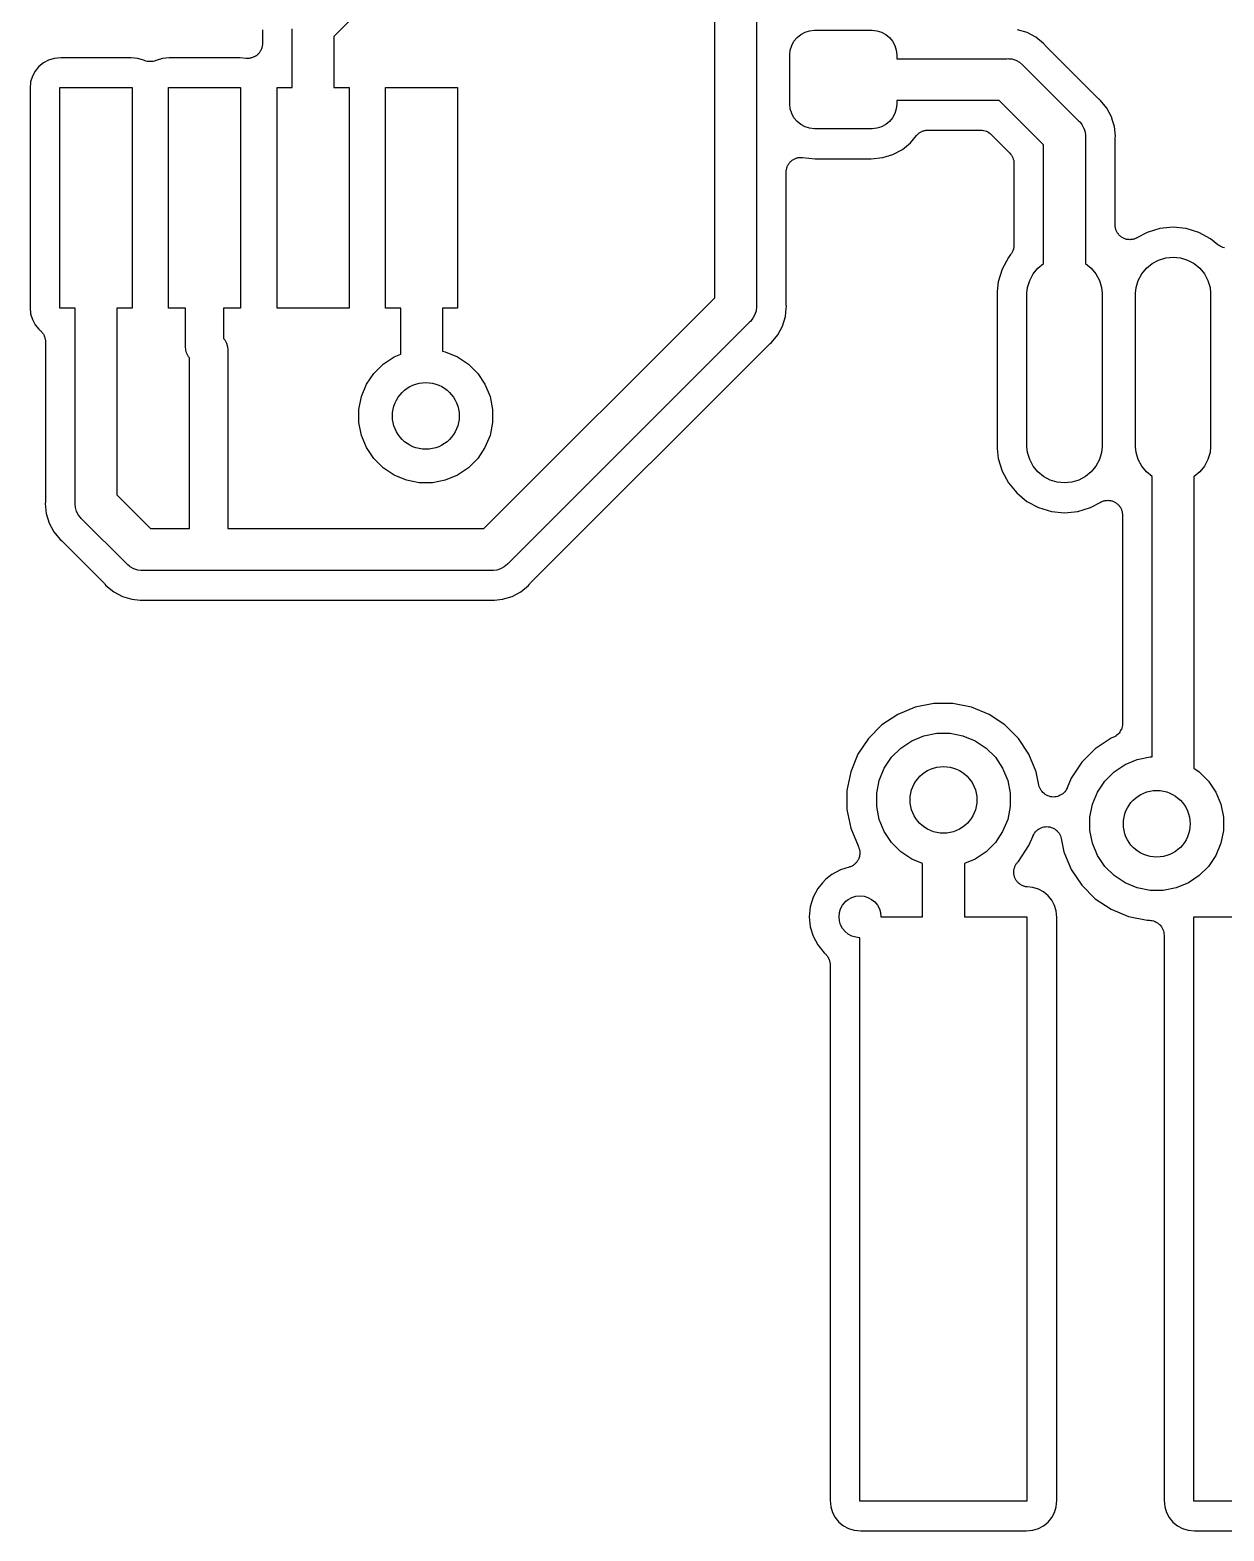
# Model space of a CAD drawing. Extents: x 1.98 to 5.9, y -3.93 to -1.98.
# Drawn here: x 2.9736 to 3.2551, y -3.7118 to -3.3578 of the extents above; entities that cross this region are included whole.
import ezdxf

# ---------------------------------------------------------------- set-up
doc = ezdxf.new("R2010")
doc.units = 0
doc.header["$MEASUREMENT"] = 0
doc.layers.add('BLACK', color=7, linetype='CONTINUOUS')

msp = doc.modelspace()

# ---------------------------------------------------------------- linework, layer by layer
at = {"layer": 'BLACK', "linetype": 'CONTINUOUS'}
for p, q in [((3.14488, -3.23863), (3.14488, -3.42279)), ((3.13504, -3.42099), (3.13504, -3.24042)), ((3.04928, -3.35531), (3.04528, -3.35932)), ((3.02842, -3.35775), (3.02842, -3.35789)), ((3.02842, -3.35789), (3.02843, -3.35804)), ((3.02843, -3.35804), (3.02843, -3.36101)), ((3.03543, -3.37139), (3.03543, -3.35752)), ((3.15446, -3.35957), (3.15534, -3.35885)), ((3.15534, -3.35885), (3.15634, -3.35832)), ((3.15634, -3.35832), (3.15743, -3.35799)), ((3.15743, -3.35799), (3.15856, -3.35787)), ((3.15856, -3.35787), (3.17215, -3.35787)), ((3.17215, -3.35787), (3.17328, -3.35799)), ((3.17328, -3.35799), (3.17437, -3.35832)), ((3.17437, -3.35832), (3.17537, -3.35885)), ((3.17537, -3.35885), (3.17625, -3.35957)), ((3.20872, -3.35842), (3.20647, -3.35774)), ((3.21079, -3.35953), (3.20872, -3.35842)), ((3.02801, -3.36267), (3.02791, -3.36282)), ((3.02807, -3.36253), (3.02801, -3.36267)), ((3.02815, -3.36239), (3.02807, -3.36253)), ((3.02821, -3.36221), (3.02815, -3.36239)), ((3.02828, -3.36204), (3.02821, -3.36221)), ((3.02831, -3.36189), (3.02828, -3.36204)), ((3.02836, -3.36173), (3.02831, -3.36189)), ((3.02838, -3.36155), (3.02836, -3.36173)), ((3.02841, -3.36137), (3.02838, -3.36155)), ((3.02843, -3.36106), (3.02841, -3.36121)), ((3.02841, -3.36121), (3.02841, -3.36137)), ((3.02843, -3.36101), (3.02843, -3.36106)), ((3.04528, -3.35932), (3.04528, -3.37139)), ((3.15276, -3.36368), (3.15287, -3.36255)), ((3.15287, -3.36255), (3.1532, -3.36146)), ((3.1532, -3.36146), (3.15373, -3.36045)), ((3.15373, -3.36045), (3.15446, -3.35957)), ((3.17625, -3.35957), (3.17697, -3.36045)), ((3.17697, -3.36045), (3.17751, -3.36146)), ((3.17751, -3.36146), (3.17784, -3.36255)), ((3.17784, -3.36255), (3.17795, -3.36368)), ((3.2126, -3.36102), (3.21079, -3.35953)), ((3.21287, -3.36134), (3.2126, -3.36102)), ((3.21297, -3.36144), (3.21287, -3.36134)), ((3.21307, -3.36156), (3.21297, -3.36144)), ((3.2131, -3.36159), (3.21307, -3.36156)), ((3.22541, -3.37391), (3.2131, -3.36159)), ((2.97677, -3.36555), (2.9757, -3.36642)), ((2.97798, -3.3649), (2.97677, -3.36555)), ((2.9793, -3.36449), (2.97798, -3.3649)), ((2.98085, -3.36434), (2.9793, -3.36449)), ((2.9975, -3.36434), (2.98085, -3.36434)), ((2.99905, -3.36449), (2.9975, -3.36434)), ((3.00041, -3.36491), (2.99905, -3.36449)), ((3.00062, -3.365), (3.00041, -3.36491)), ((3.00092, -3.36512), (3.00062, -3.365)), ((3.00093, -3.36513), (3.00092, -3.36512)), ((3.00095, -3.36513), (3.00093, -3.36513)), ((3.00127, -3.3652), (3.00095, -3.36513)), ((3.00159, -3.36526), (3.00127, -3.3652)), ((3.0016, -3.36526), (3.00159, -3.36526)), ((3.00162, -3.36527), (3.0016, -3.36526)), ((3.00194, -3.36527), (3.00162, -3.36527)), ((3.00227, -3.36527), (3.00194, -3.36527)), ((3.00229, -3.36527), (3.00227, -3.36527)), ((3.0023, -3.36527), (3.00229, -3.36527)), ((3.00262, -3.36521), (3.0023, -3.36527)), ((3.00294, -3.36515), (3.00262, -3.36521)), ((3.00296, -3.36514), (3.00294, -3.36515)), ((3.00297, -3.36514), (3.00296, -3.36514)), ((3.00327, -3.36501), (3.00297, -3.36514)), ((3.00356, -3.3649), (3.00327, -3.36501)), ((3.00489, -3.36449), (3.00356, -3.3649)), ((3.00644, -3.36434), (3.00489, -3.36449)), ((3.02309, -3.36434), (3.00644, -3.36434)), ((3.02459, -3.36449), (3.02309, -3.36434)), ((3.02475, -3.36449), (3.02459, -3.36449)), ((3.02491, -3.36451), (3.02475, -3.36449)), ((3.02509, -3.36449), (3.02491, -3.36451)), ((3.02527, -3.36449), (3.02509, -3.36449)), ((3.02543, -3.36446), (3.02527, -3.36449)), ((3.02559, -3.36445), (3.02543, -3.36446)), ((3.02576, -3.36439), (3.02559, -3.36445)), ((3.02594, -3.36436), (3.02576, -3.36439)), ((3.02609, -3.3643), (3.02594, -3.36436)), ((3.02624, -3.36425), (3.02609, -3.3643)), ((3.02641, -3.36417), (3.02624, -3.36425)), ((3.02657, -3.3641), (3.02641, -3.36417)), ((3.02671, -3.36401), (3.02657, -3.3641)), ((3.02685, -3.36394), (3.02671, -3.36401)), ((3.02699, -3.36382), (3.02685, -3.36394)), ((3.02714, -3.36372), (3.02699, -3.36382)), ((3.02726, -3.36361), (3.02714, -3.36372)), ((3.02738, -3.36351), (3.02726, -3.36361)), ((3.0275, -3.36337), (3.02738, -3.36351)), ((3.02763, -3.36324), (3.0275, -3.36337)), ((3.02772, -3.36311), (3.02763, -3.36324)), ((3.02782, -3.36298), (3.02772, -3.36311)), ((3.02791, -3.36282), (3.02782, -3.36298)), ((3.15276, -3.3753), (3.15276, -3.36368)), ((3.17795, -3.36368), (3.17795, -3.36457)), ((3.17795, -3.36457), (3.20389, -3.36457)), ((3.20389, -3.36457), (3.20413, -3.36454)), ((3.20413, -3.36454), (3.20437, -3.36457)), ((3.20437, -3.36457), (3.20438, -3.36457)), ((3.20438, -3.36457), (3.2051, -3.36464)), ((3.2051, -3.36464), (3.20603, -3.36492)), ((3.20603, -3.36492), (3.20688, -3.36538)), ((3.20688, -3.36538), (3.20763, -3.36599)), ((3.20763, -3.36599), (3.20778, -3.36618)), ((3.20778, -3.36618), (3.22083, -3.37922)), ((2.97417, -3.3687), (2.97377, -3.37002)), ((2.97482, -3.36749), (2.97417, -3.3687)), ((2.9757, -3.36642), (2.97482, -3.36749)), ((2.97377, -3.37002), (2.97362, -3.37157)), ((2.97362, -3.37157), (2.97362, -3.42322)), ((2.98067, -3.42339), (2.98067, -3.37139)), ((2.98067, -3.37139), (2.99767, -3.37139)), ((2.99767, -3.37139), (2.99767, -3.42339)), ((3.00626, -3.42339), (3.00626, -3.37139)), ((3.00626, -3.37139), (3.02326, -3.37139)), ((3.02326, -3.37139), (3.02326, -3.42339)), ((3.03185, -3.42339), (3.03185, -3.37139)), ((3.03185, -3.37139), (3.03543, -3.37139)), ((3.04528, -3.37139), (3.04885, -3.37139)), ((3.04885, -3.37139), (3.04885, -3.42339)), ((3.05744, -3.42339), (3.05744, -3.37139)), ((3.05744, -3.37139), (3.07444, -3.37139)), ((3.07444, -3.37139), (3.07444, -3.42339)), ((3.15287, -3.37643), (3.15276, -3.3753)), ((3.1532, -3.37752), (3.15287, -3.37643)), ((3.17784, -3.37643), (3.17751, -3.37752)), ((3.17795, -3.3753), (3.17784, -3.37643)), ((3.2021, -3.37441), (3.17795, -3.37441)), ((3.17795, -3.37441), (3.17795, -3.3753)), ((3.2126, -3.38491), (3.2021, -3.37441)), ((3.22553, -3.374), (3.22541, -3.37391)), ((3.22563, -3.37411), (3.22553, -3.374)), ((3.22567, -3.37414), (3.22563, -3.37411)), ((3.22599, -3.3744), (3.22567, -3.37414)), ((3.22748, -3.37622), (3.22599, -3.3744)), ((3.22859, -3.37829), (3.22748, -3.37622)), ((3.15373, -3.37852), (3.1532, -3.37752)), ((3.15446, -3.3794), (3.15373, -3.37852)), ((3.15534, -3.38012), (3.15446, -3.3794)), ((3.15634, -3.38066), (3.15534, -3.38012)), ((3.17537, -3.38012), (3.17437, -3.38066)), ((3.17625, -3.3794), (3.17537, -3.38012)), ((3.17697, -3.37852), (3.17625, -3.3794)), ((3.17751, -3.37752), (3.17697, -3.37852)), ((3.22083, -3.37922), (3.22102, -3.37938)), ((3.22102, -3.37938), (3.22117, -3.37956)), ((3.22117, -3.37956), (3.22163, -3.38013)), ((3.22163, -3.38013), (3.22203, -3.38088)), ((3.22884, -3.37911), (3.22859, -3.37829)), ((3.22927, -3.38054), (3.22884, -3.37911)), ((3.22884, -3.37911), (3.22884, -3.37911)), ((3.15743, -3.38099), (3.15634, -3.38066)), ((3.15856, -3.3811), (3.15743, -3.38099)), ((3.17215, -3.3811), (3.15856, -3.3811)), ((3.17328, -3.38099), (3.17215, -3.3811)), ((3.17437, -3.38066), (3.17328, -3.38099)), ((3.18123, -3.38438), (3.18261, -3.38269)), ((3.18261, -3.38269), (3.18264, -3.38265)), ((3.18264, -3.38265), (3.18275, -3.38254)), ((3.18275, -3.38254), (3.18285, -3.38243)), ((3.18285, -3.38243), (3.183, -3.38231)), ((3.183, -3.38231), (3.18313, -3.38218)), ((3.18313, -3.38218), (3.18326, -3.38209)), ((3.18326, -3.38209), (3.18338, -3.38199)), ((3.18338, -3.38199), (3.18354, -3.38191)), ((3.18354, -3.38191), (3.1837, -3.3818)), ((3.1837, -3.3818), (3.18385, -3.38175)), ((3.18385, -3.38175), (3.18398, -3.38167)), ((3.18398, -3.38167), (3.18416, -3.38162)), ((3.18416, -3.38162), (3.18434, -3.38155)), ((3.18434, -3.38155), (3.18449, -3.38152)), ((3.18449, -3.38152), (3.18464, -3.38148)), ((3.18464, -3.38148), (3.18482, -3.38146)), ((3.18482, -3.38146), (3.18501, -3.38142)), ((3.18501, -3.38142), (3.18516, -3.38142)), ((3.18516, -3.38142), (3.18531, -3.38141)), ((3.18531, -3.38141), (3.19775, -3.38141)), ((3.19775, -3.38141), (3.19776, -3.38141)), ((3.19776, -3.38141), (3.19776, -3.38141)), ((3.19776, -3.38141), (3.19776, -3.38141)), ((3.19776, -3.38141), (3.1978, -3.38141)), ((3.1978, -3.38141), (3.19811, -3.38145)), ((3.19811, -3.38145), (3.19844, -3.38148)), ((3.19844, -3.38148), (3.19846, -3.38148)), ((3.19846, -3.38148), (3.19847, -3.38149)), ((3.19847, -3.38149), (3.19878, -3.38158)), ((3.19878, -3.38158), (3.19909, -3.38168)), ((3.19909, -3.38168), (3.19911, -3.38169)), ((3.19911, -3.38169), (3.19912, -3.38169)), ((3.19912, -3.38169), (3.19941, -3.38185)), ((3.19941, -3.38185), (3.19969, -3.382)), ((3.19969, -3.382), (3.19971, -3.38201)), ((3.19971, -3.38201), (3.19972, -3.38202)), ((3.19972, -3.38202), (3.19997, -3.38223)), ((3.19997, -3.38223), (3.20022, -3.38243)), ((3.20022, -3.38243), (3.20457, -3.38679)), ((3.22203, -3.38088), (3.22209, -3.38098)), ((3.22209, -3.38098), (3.22237, -3.38191)), ((3.22237, -3.38191), (3.22244, -3.38263)), ((3.22244, -3.38263), (3.22244, -3.38263)), ((3.22244, -3.38263), (3.22246, -3.38287)), ((3.22246, -3.38287), (3.22244, -3.38312)), ((3.22244, -3.38312), (3.22244, -3.41286)), ((3.2295, -3.38287), (3.22927, -3.38054)), ((3.22944, -3.38358), (3.22946, -3.38344)), ((3.22944, -3.38363), (3.22944, -3.38358)), ((3.22944, -3.40376), (3.22944, -3.38363)), ((3.22946, -3.38329), (3.2295, -3.38287)), ((3.22946, -3.38344), (3.22946, -3.38329)), ((3.17465, -3.38789), (3.17706, -3.38716)), ((3.17706, -3.38716), (3.17928, -3.38597)), ((3.17928, -3.38597), (3.18123, -3.38438)), ((3.20457, -3.38679), (3.20458, -3.3868)), ((3.20458, -3.3868), (3.20458, -3.3868)), ((3.20458, -3.3868), (3.20458, -3.3868)), ((3.20458, -3.3868), (3.20461, -3.38682)), ((3.20461, -3.38682), (3.20481, -3.38707)), ((3.20481, -3.38707), (3.20501, -3.38732)), ((3.20501, -3.38732), (3.20502, -3.38734)), ((3.20502, -3.38734), (3.20503, -3.38736)), ((3.20503, -3.38736), (3.20518, -3.38764)), ((3.2126, -3.41286), (3.2126, -3.38491)), ((3.1519, -3.39097), (3.15194, -3.39079)), ((3.1519, -3.39113), (3.1519, -3.39097)), ((3.15194, -3.39079), (3.15196, -3.39061)), ((3.15196, -3.39061), (3.15201, -3.39046)), ((3.15201, -3.39046), (3.15204, -3.3903)), ((3.15204, -3.3903), (3.15211, -3.39013)), ((3.15211, -3.39013), (3.15216, -3.38996)), ((3.15216, -3.38996), (3.15224, -3.38982)), ((3.15224, -3.38982), (3.1523, -3.38967)), ((3.1523, -3.38967), (3.15241, -3.38952)), ((3.15241, -3.38952), (3.15249, -3.38936)), ((3.15249, -3.38936), (3.1526, -3.38924)), ((3.1526, -3.38924), (3.15269, -3.38911)), ((3.15269, -3.38911), (3.15282, -3.38898)), ((3.15282, -3.38898), (3.15293, -3.38884)), ((3.15293, -3.38884), (3.15306, -3.38874)), ((3.15306, -3.38874), (3.15317, -3.38863)), ((3.15317, -3.38863), (3.15332, -3.38853)), ((3.15332, -3.38853), (3.15347, -3.38841)), ((3.15347, -3.38841), (3.15361, -3.38834)), ((3.15361, -3.38834), (3.15374, -3.38825)), ((3.15374, -3.38825), (3.15391, -3.38818)), ((3.15391, -3.38818), (3.15407, -3.38809)), ((3.15407, -3.38809), (3.15422, -3.38805)), ((3.15422, -3.38805), (3.15437, -3.38799)), ((3.15437, -3.38799), (3.15455, -3.38795)), ((3.15455, -3.38795), (3.15473, -3.3879)), ((3.15473, -3.3879), (3.15488, -3.38789)), ((3.15488, -3.38789), (3.15504, -3.38786)), ((3.15504, -3.38786), (3.15522, -3.38786)), ((3.15522, -3.38786), (3.15541, -3.38784)), ((3.15541, -3.38784), (3.15556, -3.38786)), ((3.15556, -3.38786), (3.15572, -3.38786)), ((3.15572, -3.38786), (3.15874, -3.38815)), ((3.15874, -3.38815), (3.17197, -3.38815)), ((3.17197, -3.38815), (3.17465, -3.38789)), ((3.20518, -3.38764), (3.20533, -3.38793)), ((3.20533, -3.38793), (3.20534, -3.38795)), ((3.20534, -3.38795), (3.20535, -3.38796)), ((3.20535, -3.38796), (3.20544, -3.38827)), ((3.20544, -3.38827), (3.20553, -3.38858)), ((3.20553, -3.38858), (3.20553, -3.3886)), ((3.20553, -3.3886), (3.20554, -3.38862)), ((3.20554, -3.38862), (3.20557, -3.38894)), ((3.20557, -3.38894), (3.2056, -3.38926)), ((3.2056, -3.38926), (3.2056, -3.40855)), ((3.15188, -3.39129), (3.1519, -3.39113)), ((3.15188, -3.39134), (3.15188, -3.39129)), ((3.15188, -3.42227), (3.15188, -3.39134)), ((3.22946, -3.40392), (3.22944, -3.40376)), ((3.22946, -3.40409), (3.22946, -3.40392)), ((3.22949, -3.40426), (3.22946, -3.40409)), ((3.22951, -3.40444), (3.22949, -3.40426)), ((3.22955, -3.4046), (3.22951, -3.40444)), ((3.22959, -3.40476), (3.22955, -3.4046)), ((3.22965, -3.40492), (3.22959, -3.40476)), ((3.22971, -3.40509), (3.22965, -3.40492)), ((3.22978, -3.40524), (3.22971, -3.40509)), ((3.24, -3.40465), (3.23701, -3.40555)), ((3.24311, -3.40434), (3.24, -3.40465)), ((3.24622, -3.40465), (3.24311, -3.40434)), ((3.24921, -3.40555), (3.24622, -3.40465)), ((3.2056, -3.4086), (3.20558, -3.40875)), ((3.2056, -3.40855), (3.2056, -3.4086)), ((3.22984, -3.40539), (3.22978, -3.40524)), ((3.22994, -3.40554), (3.22984, -3.40539)), ((3.23003, -3.4057), (3.22994, -3.40554)), ((3.23013, -3.40582), (3.23003, -3.4057)), ((3.23022, -3.40596), (3.23013, -3.40582)), ((3.23034, -3.40609), (3.23022, -3.40596)), ((3.23046, -3.40623), (3.23034, -3.40609)), ((3.23058, -3.40633), (3.23046, -3.40623)), ((3.2307, -3.40645), (3.23058, -3.40633)), ((3.23085, -3.40655), (3.2307, -3.40645)), ((3.23098, -3.40666), (3.23085, -3.40655)), ((3.23113, -3.40674), (3.23098, -3.40666)), ((3.23126, -3.40683), (3.23113, -3.40674)), ((3.23143, -3.4069), (3.23126, -3.40683)), ((3.23158, -3.40699), (3.23143, -3.4069)), ((3.23174, -3.40704), (3.23158, -3.40699)), ((3.23189, -3.4071), (3.23174, -3.40704)), ((3.23207, -3.40714), (3.23189, -3.4071)), ((3.23224, -3.40719), (3.23207, -3.40714)), ((3.2324, -3.40721), (3.23224, -3.40719)), ((3.23256, -3.40724), (3.2324, -3.40721)), ((3.23274, -3.40724), (3.23256, -3.40724)), ((3.23292, -3.40726), (3.23274, -3.40724)), ((3.23308, -3.40725), (3.23292, -3.40726)), ((3.23324, -3.40725), (3.23308, -3.40725)), ((3.23342, -3.40722), (3.23324, -3.40725)), ((3.2336, -3.4072), (3.23342, -3.40722)), ((3.23375, -3.40715), (3.2336, -3.4072)), ((3.23391, -3.40712), (3.23375, -3.40715)), ((3.23408, -3.40706), (3.23391, -3.40712)), ((3.23425, -3.40701), (3.23408, -3.40706)), ((3.2344, -3.40693), (3.23425, -3.40701)), ((3.23455, -3.40687), (3.2344, -3.40693)), ((3.23459, -3.40685), (3.23455, -3.40687)), ((3.23701, -3.40555), (3.23459, -3.40685)), ((3.25196, -3.40703), (3.24921, -3.40555)), ((3.25369, -3.40844), (3.25196, -3.40703)), ((3.25396, -3.40862), (3.25369, -3.40844)), ((3.25423, -3.40881), (3.25396, -3.40862)), ((3.20427, -3.41142), (3.2028, -3.41418)), ((3.2048, -3.41077), (3.20427, -3.41142)), ((3.20489, -3.41065), (3.2048, -3.41077)), ((3.20499, -3.41053), (3.20489, -3.41065)), ((3.20508, -3.41036), (3.20499, -3.41053)), ((3.20518, -3.4102), (3.20508, -3.41036)), ((3.20524, -3.41006), (3.20518, -3.4102)), ((3.20532, -3.40993), (3.20524, -3.41006)), ((3.20537, -3.40975), (3.20532, -3.40993)), ((3.20545, -3.40957), (3.20537, -3.40975)), ((3.20548, -3.40942), (3.20545, -3.40957)), ((3.20552, -3.40928), (3.20548, -3.40942)), ((3.20554, -3.40909), (3.20552, -3.40928)), ((3.20558, -3.4089), (3.20554, -3.40909)), ((3.20558, -3.40875), (3.20558, -3.4089)), ((3.23817, -3.41287), (3.2397, -3.41205)), ((3.2397, -3.41205), (3.24137, -3.41155)), ((3.24137, -3.41155), (3.24311, -3.41137)), ((3.24311, -3.41137), (3.24485, -3.41155)), ((3.24485, -3.41155), (3.24652, -3.41205)), ((3.24652, -3.41205), (3.24806, -3.41287)), ((3.25424, -3.40881), (3.25423, -3.40881)), ((3.25425, -3.40882), (3.25424, -3.40881)), ((3.25455, -3.40894), (3.25425, -3.40882)), ((3.25486, -3.40907), (3.25455, -3.40894)), ((3.25487, -3.40908), (3.25486, -3.40907)), ((3.25488, -3.40908), (3.25487, -3.40908)), ((3.25521, -3.40915), (3.25488, -3.40908)), ((3.2028, -3.41418), (3.20189, -3.41717)), ((3.2093, -3.41687), (3.21012, -3.41533)), ((3.21012, -3.41533), (3.21123, -3.41398)), ((3.21123, -3.41398), (3.21257, -3.41287)), ((3.21257, -3.41287), (3.2126, -3.41286)), ((3.22244, -3.41286), (3.22246, -3.41287)), ((3.22246, -3.41287), (3.22381, -3.41398)), ((3.22381, -3.41398), (3.22492, -3.41533)), ((3.22492, -3.41533), (3.22574, -3.41687)), ((3.23489, -3.41687), (3.23571, -3.41533)), ((3.23571, -3.41533), (3.23682, -3.41398)), ((3.23682, -3.41398), (3.23817, -3.41287)), ((3.24806, -3.41287), (3.2494, -3.41398)), ((3.2494, -3.41398), (3.25051, -3.41533)), ((3.25051, -3.41533), (3.25133, -3.41687)), ((3.20189, -3.41717), (3.20166, -3.4195)), ((3.20866, -3.41984), (3.20879, -3.41854)), ((3.20879, -3.41854), (3.2093, -3.41687)), ((3.22574, -3.41687), (3.22625, -3.41854)), ((3.22625, -3.41854), (3.22638, -3.41984)), ((3.23425, -3.41984), (3.23438, -3.41854)), ((3.23438, -3.41854), (3.23489, -3.41687)), ((3.25133, -3.41687), (3.25184, -3.41854)), ((3.25184, -3.41854), (3.25197, -3.41984)), ((3.08064, -3.47539), (3.13504, -3.42099)), ((3.14488, -3.42279), (3.14491, -3.42303)), ((3.1519, -3.42242), (3.15188, -3.42227)), ((3.15189, -3.42257), (3.1519, -3.42242)), ((3.1519, -3.42262), (3.15189, -3.42257)), ((3.15194, -3.42303), (3.1519, -3.42262)), ((3.20166, -3.4195), (3.20166, -3.45649)), ((3.20866, -3.45614), (3.20866, -3.41984)), ((3.22638, -3.41984), (3.22638, -3.45614)), ((3.23425, -3.45614), (3.23425, -3.41984)), ((3.25197, -3.41984), (3.25197, -3.45614)), ((2.97362, -3.42322), (2.97377, -3.42477)), ((2.97377, -3.42477), (2.97417, -3.42609)), ((2.97417, -3.42609), (2.97482, -3.4273)), ((2.98425, -3.42339), (2.98067, -3.42339)), ((2.98425, -3.46925), (2.98425, -3.42339)), ((2.99767, -3.42339), (2.99409, -3.42339)), ((2.99409, -3.42339), (2.99409, -3.46745)), ((3.01026, -3.42339), (3.00626, -3.42339)), ((3.01026, -3.43217), (3.01026, -3.42339)), ((3.02326, -3.42339), (3.01926, -3.42339)), ((3.01926, -3.42339), (3.01926, -3.43057)), ((3.04885, -3.42339), (3.03185, -3.42339)), ((3.06102, -3.42339), (3.05744, -3.42339)), ((3.06102, -3.43422), (3.06102, -3.42339)), ((3.07444, -3.42339), (3.07087, -3.42339)), ((3.07087, -3.42339), (3.07087, -3.43355)), ((3.14361, -3.42634), (3.14346, -3.42653)), ((3.14407, -3.42578), (3.14361, -3.42634)), ((3.14361, -3.42634), (3.14361, -3.42634)), ((3.14453, -3.42492), (3.14407, -3.42578)), ((3.14481, -3.424), (3.14453, -3.42492)), ((3.14483, -3.42384), (3.14481, -3.424)), ((3.14488, -3.42327), (3.14483, -3.42384)), ((3.14491, -3.42303), (3.14488, -3.42327)), ((3.14488, -3.42327), (3.14488, -3.42327)), ((3.15103, -3.42762), (3.15171, -3.42537)), ((3.15171, -3.42537), (3.1519, -3.42345)), ((3.1519, -3.42345), (3.15194, -3.42303)), ((3.1519, -3.42345), (3.1519, -3.42345)), ((2.97482, -3.4273), (2.9757, -3.42837)), ((2.9757, -3.42837), (2.97597, -3.42859)), ((2.97597, -3.42859), (2.97601, -3.42862)), ((2.97601, -3.42862), (2.97612, -3.42873)), ((2.97612, -3.42873), (2.97624, -3.42883)), ((2.97624, -3.42883), (2.97635, -3.42898)), ((2.97635, -3.42898), (2.97649, -3.42911)), ((2.97649, -3.42911), (2.97657, -3.42924)), ((2.97657, -3.42924), (2.97667, -3.42936)), ((2.97667, -3.42936), (2.97676, -3.42953)), ((2.97676, -3.42953), (2.97686, -3.42968)), ((2.97686, -3.42968), (2.97692, -3.42983)), ((2.97692, -3.42983), (2.97699, -3.42996)), ((2.97699, -3.42996), (2.97704, -3.43014)), ((3.14327, -3.42668), (3.08633, -3.48362)), ((3.14346, -3.42653), (3.14327, -3.42668)), ((3.14843, -3.4315), (3.14992, -3.42969)), ((3.14992, -3.42969), (3.15103, -3.42762)), ((2.97704, -3.43014), (2.97711, -3.43032)), ((2.97711, -3.43032), (2.97714, -3.43047)), ((2.97714, -3.43047), (2.97719, -3.43062)), ((2.97719, -3.43062), (2.9772, -3.4308)), ((2.9772, -3.4308), (2.97724, -3.43099)), ((2.97724, -3.43099), (2.97724, -3.43114)), ((2.97724, -3.43114), (2.97725, -3.4313)), ((2.97725, -3.4313), (2.97725, -3.46873)), ((3.01024, -3.43239), (3.01026, -3.43217)), ((3.01033, -3.43328), (3.01024, -3.43239)), ((3.01053, -3.43395), (3.01033, -3.43328)), ((3.01926, -3.43057), (3.01951, -3.43087)), ((3.01951, -3.43087), (3.01993, -3.43165)), ((3.01993, -3.43165), (3.02018, -3.4325)), ((3.02018, -3.4325), (3.02025, -3.43316)), ((3.02025, -3.43316), (3.02025, -3.43316)), ((3.02025, -3.43316), (3.02027, -3.43338)), ((3.02027, -3.43338), (3.02025, -3.4336)), ((3.09164, -3.48821), (3.14785, -3.432)), ((3.14785, -3.432), (3.14789, -3.43196)), ((3.14789, -3.43196), (3.148, -3.43187)), ((3.148, -3.43187), (3.14811, -3.43177)), ((3.14811, -3.43177), (3.14843, -3.4315)), ((3.01059, -3.43412), (3.01053, -3.43395)), ((3.011, -3.43491), (3.01059, -3.43412)), ((3.01118, -3.43512), (3.011, -3.43491)), ((3.01125, -3.4352), (3.01118, -3.43512)), ((3.01125, -3.47539), (3.01125, -3.4352)), ((3.02025, -3.4336), (3.02025, -3.47539)), ((3.0547, -3.43878), (3.05689, -3.43659)), ((3.05689, -3.43659), (3.05947, -3.43486)), ((3.05947, -3.43486), (3.06102, -3.43422)), ((3.07087, -3.43355), (3.07152, -3.43368)), ((3.07152, -3.43368), (3.07439, -3.43486)), ((3.07439, -3.43486), (3.07697, -3.43659)), ((3.07697, -3.43659), (3.07916, -3.43878)), ((3.05297, -3.44136), (3.0547, -3.43878)), ((3.07916, -3.43878), (3.08088, -3.44136)), ((3.05179, -3.44423), (3.05297, -3.44136)), ((3.08088, -3.44136), (3.08207, -3.44423)), ((3.05118, -3.44727), (3.05179, -3.44423)), ((3.05118, -3.45037), (3.05118, -3.44727)), ((3.08207, -3.44423), (3.08268, -3.44727)), ((3.08268, -3.44727), (3.08268, -3.45037)), ((3.05179, -3.45341), (3.05118, -3.45037)), ((3.08268, -3.45037), (3.08207, -3.45341)), ((3.05297, -3.45628), (3.05179, -3.45341)), ((3.08207, -3.45341), (3.08088, -3.45628)), ((3.0547, -3.45886), (3.05297, -3.45628)), ((3.08088, -3.45628), (3.07916, -3.45886)), ((3.20166, -3.45649), (3.20189, -3.45882)), ((3.20879, -3.45745), (3.20866, -3.45614)), ((3.2093, -3.45911), (3.20879, -3.45745)), ((3.22625, -3.45745), (3.22574, -3.45911)), ((3.22638, -3.45614), (3.22625, -3.45745)), ((3.23438, -3.45745), (3.23425, -3.45614)), ((3.23489, -3.45911), (3.23438, -3.45745)), ((3.25184, -3.45745), (3.25133, -3.45911)), ((3.25197, -3.45614), (3.25184, -3.45745)), ((3.05689, -3.46105), (3.0547, -3.45886)), ((3.05947, -3.46277), (3.05689, -3.46105)), ((3.07697, -3.46105), (3.07439, -3.46277)), ((3.07916, -3.45886), (3.07697, -3.46105)), ((3.20189, -3.45882), (3.2028, -3.46181)), ((3.2028, -3.46181), (3.20427, -3.46456)), ((3.21012, -3.46065), (3.2093, -3.45911)), ((3.21123, -3.462), (3.21012, -3.46065)), ((3.22492, -3.46065), (3.22381, -3.462)), ((3.22574, -3.45911), (3.22492, -3.46065)), ((3.23571, -3.46065), (3.23489, -3.45911)), ((3.23682, -3.462), (3.23571, -3.46065)), ((3.25051, -3.46065), (3.2494, -3.462)), ((3.25133, -3.45911), (3.25051, -3.46065)), ((3.06234, -3.46396), (3.05947, -3.46277)), ((3.06538, -3.46457), (3.06234, -3.46396)), ((3.06848, -3.46457), (3.06538, -3.46457)), ((3.07152, -3.46396), (3.06848, -3.46457)), ((3.07439, -3.46277), (3.07152, -3.46396)), ((3.20427, -3.46456), (3.20625, -3.46698)), ((3.21257, -3.46311), (3.21123, -3.462)), ((3.21411, -3.46393), (3.21257, -3.46311)), ((3.21578, -3.46444), (3.21411, -3.46393)), ((3.21752, -3.46461), (3.21578, -3.46444)), ((3.21926, -3.46444), (3.21752, -3.46461)), ((3.22093, -3.46393), (3.21926, -3.46444)), ((3.22246, -3.46311), (3.22093, -3.46393)), ((3.22381, -3.462), (3.22246, -3.46311)), ((3.23817, -3.46311), (3.23682, -3.462)), ((3.23819, -3.46312), (3.23817, -3.46311)), ((3.23819, -3.52925), (3.23819, -3.46312)), ((3.24806, -3.46311), (3.24803, -3.46312)), ((3.24803, -3.46312), (3.24803, -3.53192)), ((3.2494, -3.462), (3.24806, -3.46311)), ((2.97725, -3.46878), (2.97724, -3.46893)), ((2.97725, -3.46873), (2.97725, -3.46878)), ((2.99409, -3.46745), (3.00204, -3.47539)), ((3.20625, -3.46698), (3.20867, -3.46896)), ((3.22655, -3.46893), (3.22672, -3.46886)), ((3.22672, -3.46886), (3.22688, -3.46883)), ((3.22688, -3.46883), (3.22703, -3.46879)), ((3.22703, -3.46879), (3.22721, -3.46877)), ((3.22721, -3.46877), (3.22739, -3.46874)), ((3.22739, -3.46874), (3.22755, -3.46874)), ((3.22755, -3.46874), (3.22771, -3.46872)), ((3.22771, -3.46872), (3.22789, -3.46874)), ((3.22789, -3.46874), (3.22807, -3.46874)), ((3.22807, -3.46874), (3.22823, -3.46878)), ((3.22823, -3.46878), (3.22839, -3.46879)), ((3.22839, -3.46879), (3.22856, -3.46885)), ((3.22856, -3.46885), (3.22874, -3.46888)), ((3.22874, -3.46888), (3.22889, -3.46895)), ((2.97724, -3.46907), (2.97719, -3.46949)), ((2.97719, -3.46949), (2.97742, -3.47183)), ((2.97724, -3.46893), (2.97724, -3.46907)), ((2.97742, -3.47183), (2.97811, -3.47407)), ((2.98423, -3.46949), (2.98425, -3.46925)), ((2.98425, -3.46973), (2.98423, -3.46949)), ((2.98431, -3.4703), (2.98425, -3.46973)), ((2.98432, -3.47045), (2.98431, -3.4703)), ((2.9846, -3.47138), (2.98432, -3.47045)), ((2.98506, -3.47224), (2.9846, -3.47138)), ((2.98549, -3.47276), (2.98506, -3.47224)), ((3.20867, -3.46896), (3.21142, -3.47043)), ((3.21142, -3.47043), (3.21441, -3.47134)), ((3.21441, -3.47134), (3.21752, -3.47164)), ((3.21752, -3.47164), (3.22063, -3.47134)), ((3.22063, -3.47134), (3.22362, -3.47043)), ((3.22362, -3.47043), (3.22604, -3.46914)), ((3.22604, -3.46914), (3.22608, -3.46911)), ((3.22608, -3.46911), (3.22623, -3.46905)), ((3.22623, -3.46905), (3.22638, -3.46898)), ((3.22638, -3.46898), (3.22655, -3.46893)), ((3.22889, -3.46895), (3.22905, -3.469)), ((3.22905, -3.469), (3.2292, -3.46908)), ((3.2292, -3.46908), (3.22937, -3.46915)), ((3.22937, -3.46915), (3.2295, -3.46924)), ((3.2295, -3.46924), (3.22965, -3.46932)), ((3.22965, -3.46932), (3.22978, -3.46944)), ((3.22978, -3.46944), (3.22993, -3.46954)), ((3.22993, -3.46954), (3.23005, -3.46965)), ((3.23005, -3.46965), (3.23017, -3.46976)), ((3.23017, -3.46976), (3.23029, -3.4699)), ((3.23029, -3.4699), (3.23041, -3.47002)), ((3.23041, -3.47002), (3.2305, -3.47016)), ((3.2305, -3.47016), (3.2306, -3.47029)), ((3.2306, -3.47029), (3.23069, -3.47044)), ((3.23069, -3.47044), (3.23079, -3.47059)), ((3.23079, -3.47059), (3.23085, -3.47075)), ((3.23085, -3.47075), (3.23092, -3.47089)), ((3.23092, -3.47089), (3.23098, -3.47106)), ((3.23098, -3.47106), (3.23104, -3.47123)), ((3.23104, -3.47123), (3.23108, -3.47139)), ((3.23108, -3.47139), (3.23112, -3.47154)), ((3.23112, -3.47154), (3.23114, -3.47172)), ((3.23114, -3.47172), (3.23117, -3.4719)), ((3.23117, -3.4719), (3.23117, -3.47206)), ((3.23117, -3.47206), (3.23119, -3.47222)), ((3.23119, -3.47222), (3.23119, -3.52138)), ((2.97811, -3.47407), (2.97921, -3.47614)), ((2.98568, -3.47298), (2.98549, -3.47276)), ((2.98586, -3.47314), (2.98568, -3.47298)), ((2.99635, -3.48362), (2.98586, -3.47314)), ((3.00204, -3.47539), (3.01125, -3.47539)), ((3.02025, -3.47539), (3.08064, -3.47539)), ((2.97921, -3.47614), (2.9807, -3.47796)), ((2.9807, -3.47796), (2.98102, -3.47822)), ((2.98102, -3.47822), (2.98106, -3.47825)), ((2.98106, -3.47825), (2.98117, -3.47836)), ((2.98117, -3.47836), (2.98128, -3.47845)), ((2.98128, -3.47845), (2.99103, -3.48821)), ((2.9965, -3.48381), (2.99635, -3.48362)), ((2.99669, -3.48397), (2.9965, -3.48381)), ((2.99707, -3.48428), (2.99669, -3.48397)), ((2.99669, -3.48397), (2.99669, -3.48397)), ((2.99725, -3.48443), (2.99707, -3.48428)), ((2.99811, -3.48488), (2.99725, -3.48443)), ((2.99904, -3.48516), (2.99811, -3.48488)), ((2.99976, -3.48524), (2.99904, -3.48516)), ((3, -3.48526), (2.99976, -3.48524)), ((2.99976, -3.48524), (2.99976, -3.48524)), ((3.00024, -3.48524), (3, -3.48526)), ((3.08244, -3.48524), (3.00024, -3.48524)), ((3.08268, -3.48526), (3.08244, -3.48524)), ((3.08292, -3.48524), (3.08268, -3.48526)), ((3.08364, -3.48516), (3.08292, -3.48524)), ((3.08292, -3.48524), (3.08292, -3.48524)), ((3.08457, -3.48488), (3.08364, -3.48516)), ((3.08542, -3.48443), (3.08457, -3.48488)), ((3.08617, -3.48381), (3.08542, -3.48443)), ((3.08633, -3.48362), (3.08617, -3.48381)), ((2.99103, -3.48821), (2.99107, -3.48824)), ((2.99107, -3.48824), (2.99116, -3.48836)), ((2.99116, -3.48836), (2.99127, -3.48846)), ((2.99127, -3.48846), (2.99153, -3.48879)), ((2.99153, -3.48879), (2.99334, -3.49028)), ((3.08933, -3.49028), (3.09115, -3.48879)), ((3.09115, -3.48879), (3.09141, -3.48846)), ((3.09141, -3.48846), (3.09144, -3.48843)), ((3.09144, -3.48843), (3.09155, -3.48832)), ((3.09155, -3.48832), (3.09164, -3.48821)), ((2.99334, -3.49028), (2.99542, -3.49138)), ((2.99542, -3.49138), (2.99766, -3.49206)), ((2.99766, -3.49206), (2.99959, -3.49225)), ((2.99959, -3.49225), (2.99959, -3.49225)), ((2.99959, -3.49225), (3, -3.49229)), ((3, -3.49229), (3.00041, -3.49225)), ((3.00041, -3.49225), (3.00046, -3.49225)), ((3.00046, -3.49225), (3.00061, -3.49225)), ((3.00061, -3.49225), (3.00076, -3.49224)), ((3.00076, -3.49224), (3.08192, -3.49224)), ((3.08192, -3.49224), (3.08197, -3.49224)), ((3.08197, -3.49224), (3.08211, -3.49225)), ((3.08211, -3.49225), (3.08226, -3.49225)), ((3.08226, -3.49225), (3.08268, -3.49229)), ((3.08268, -3.49229), (3.08309, -3.49225)), ((3.08309, -3.49225), (3.08501, -3.49206)), ((3.08501, -3.49206), (3.08726, -3.49138)), ((3.08726, -3.49138), (3.08933, -3.49028)), ((3.18234, -3.5175), (3.1782, -3.51921)), ((3.18674, -3.51662), (3.18234, -3.5175)), ((3.19122, -3.51662), (3.18674, -3.51662)), ((3.19561, -3.5175), (3.19122, -3.51662)), ((3.19975, -3.51921), (3.19561, -3.5175)), ((3.17448, -3.5217), (3.17131, -3.52487)), ((3.1782, -3.51921), (3.17448, -3.5217)), ((3.20348, -3.5217), (3.19975, -3.51921)), ((3.20665, -3.52487), (3.20348, -3.5217)), ((3.23115, -3.52175), (3.23112, -3.52208)), ((3.23119, -3.52143), (3.23115, -3.52175)), ((3.23119, -3.52138), (3.23119, -3.5214)), ((3.23119, -3.5214), (3.23119, -3.5214)), ((3.23119, -3.5214), (3.23119, -3.5214)), ((3.23119, -3.5214), (3.23119, -3.52143)), ((3.17131, -3.52487), (3.16882, -3.52859)), ((3.17894, -3.52714), (3.18152, -3.52541)), ((3.18152, -3.52541), (3.18438, -3.52423)), ((3.18438, -3.52423), (3.18743, -3.52362)), ((3.18743, -3.52362), (3.19053, -3.52362)), ((3.19053, -3.52362), (3.19357, -3.52423)), ((3.19357, -3.52423), (3.19644, -3.52541)), ((3.19644, -3.52541), (3.19902, -3.52714)), ((3.20914, -3.52859), (3.20665, -3.52487)), ((3.22848, -3.52484), (3.22476, -3.52733)), ((3.22903, -3.52461), (3.22848, -3.52484)), ((3.22932, -3.52446), (3.22903, -3.52461)), ((3.22961, -3.52431), (3.22932, -3.52446)), ((3.22962, -3.5243), (3.22961, -3.52431)), ((3.22963, -3.52429), (3.22962, -3.5243)), ((3.22988, -3.52408), (3.22963, -3.52429)), ((3.23014, -3.52388), (3.22988, -3.52408)), ((3.23015, -3.52387), (3.23014, -3.52388)), ((3.23016, -3.52386), (3.23015, -3.52387)), ((3.23037, -3.52361), (3.23016, -3.52386)), ((3.23058, -3.52336), (3.23037, -3.52361)), ((3.23059, -3.52333), (3.23058, -3.52334)), ((3.23058, -3.52334), (3.23058, -3.52336)), ((3.23075, -3.52304), (3.23059, -3.52333)), ((3.23091, -3.52276), (3.23075, -3.52304)), ((3.23092, -3.52273), (3.23091, -3.52274)), ((3.23091, -3.52274), (3.23091, -3.52276)), ((3.23101, -3.52242), (3.23092, -3.52273)), ((3.23111, -3.52211), (3.23101, -3.52242)), ((3.23112, -3.52208), (3.23111, -3.52209)), ((3.23111, -3.52209), (3.23111, -3.52211)), ((3.16882, -3.52859), (3.1671, -3.53273)), ((3.17674, -3.52933), (3.17894, -3.52714)), ((3.19902, -3.52714), (3.20121, -3.52933)), ((3.21085, -3.53273), (3.20914, -3.52859)), ((3.22476, -3.52733), (3.22159, -3.5305)), ((3.17383, -3.53478), (3.17502, -3.53191)), ((3.17502, -3.53191), (3.17674, -3.52933)), ((3.20121, -3.52933), (3.20293, -3.53191)), ((3.20293, -3.53191), (3.20412, -3.53478)), ((3.22159, -3.5305), (3.2191, -3.53422)), ((3.22922, -3.53276), (3.2318, -3.53104)), ((3.2318, -3.53104), (3.23466, -3.52985)), ((3.23466, -3.52985), (3.23771, -3.52925)), ((3.23771, -3.52925), (3.23819, -3.52925)), ((3.24803, -3.53192), (3.2493, -3.53276)), ((3.1671, -3.53273), (3.16623, -3.53713)), ((3.17323, -3.53782), (3.17383, -3.53478)), ((3.20412, -3.53478), (3.20472, -3.53782)), ((3.21148, -3.53588), (3.21085, -3.53273)), ((3.21157, -3.5362), (3.21148, -3.53588)), ((3.2191, -3.53422), (3.21814, -3.53653)), ((3.2253, -3.53754), (3.22703, -3.53496)), ((3.22703, -3.53496), (3.22922, -3.53276)), ((3.2493, -3.53276), (3.25149, -3.53496)), ((3.25149, -3.53496), (3.25321, -3.53754)), ((3.16623, -3.53713), (3.16623, -3.54161)), ((3.17323, -3.54092), (3.17323, -3.53782)), ((3.20472, -3.53782), (3.20472, -3.54092)), ((3.21167, -3.53652), (3.21157, -3.5362)), ((3.21167, -3.53653), (3.21167, -3.53652)), ((3.21183, -3.53683), (3.21167, -3.53653)), ((3.21167, -3.53653), (3.21167, -3.53653)), ((3.21199, -3.53713), (3.21183, -3.53683)), ((3.21221, -3.53739), (3.21199, -3.53713)), ((3.21199, -3.53713), (3.21199, -3.53713)), ((3.21199, -3.53713), (3.21199, -3.53713)), ((3.21242, -3.53766), (3.21221, -3.53739)), ((3.21243, -3.53766), (3.21242, -3.53766)), ((3.21242, -3.53766), (3.21242, -3.53766)), ((3.21269, -3.53788), (3.21243, -3.53766)), ((3.21295, -3.53809), (3.21269, -3.53788)), ((3.21295, -3.5381), (3.21295, -3.53809)), ((3.21295, -3.53809), (3.21295, -3.53809)), ((3.21324, -3.53825), (3.21295, -3.5381)), ((3.21355, -3.53842), (3.21324, -3.53825)), ((3.21387, -3.53852), (3.21355, -3.53842)), ((3.21355, -3.53842), (3.21355, -3.53842)), ((3.21355, -3.53842), (3.21355, -3.53842)), ((3.2142, -3.53862), (3.21387, -3.53852)), ((3.21421, -3.53862), (3.2142, -3.53862)), ((3.2142, -3.53862), (3.2142, -3.53862)), ((3.21454, -3.53866), (3.21421, -3.53862)), ((3.21488, -3.53869), (3.21454, -3.53866)), ((3.21489, -3.53869), (3.21488, -3.53869)), ((3.21488, -3.53869), (3.21488, -3.53869)), ((3.21522, -3.53866), (3.21489, -3.53869)), ((3.21556, -3.53863), (3.21522, -3.53866)), ((3.21557, -3.53863), (3.21556, -3.53863)), ((3.21556, -3.53863), (3.21556, -3.53863)), ((3.21589, -3.53854), (3.21557, -3.53863)), ((3.21621, -3.53844), (3.21589, -3.53854)), ((3.21622, -3.53844), (3.21621, -3.53844)), ((3.21652, -3.53828), (3.21622, -3.53844)), ((3.21622, -3.53844), (3.21622, -3.53844)), ((3.21682, -3.53813), (3.21652, -3.53828)), ((3.21683, -3.53812), (3.21682, -3.53812)), ((3.21682, -3.53812), (3.21682, -3.53813)), ((3.21709, -3.53791), (3.21683, -3.53812)), ((3.21735, -3.5377), (3.21709, -3.53791)), ((3.21736, -3.5377), (3.21735, -3.5377)), ((3.21758, -3.53743), (3.21736, -3.53769)), ((3.21736, -3.53769), (3.21736, -3.5377)), ((3.21779, -3.53718), (3.21758, -3.53743)), ((3.2178, -3.53717), (3.21779, -3.53717)), ((3.21779, -3.53717), (3.21779, -3.53718)), ((3.21796, -3.53687), (3.2178, -3.53717)), ((3.21812, -3.53658), (3.21796, -3.53687)), ((3.21813, -3.53657), (3.21812, -3.53658)), ((3.21814, -3.53653), (3.21813, -3.53657)), ((3.21813, -3.53657), (3.21813, -3.53657)), ((3.21813, -3.53657), (3.21813, -3.53657)), ((3.22412, -3.5404), (3.2253, -3.53754)), ((3.25321, -3.53754), (3.2544, -3.5404)), ((3.16623, -3.54161), (3.1671, -3.54601)), ((3.17383, -3.54396), (3.17323, -3.54092)), ((3.20472, -3.54092), (3.20412, -3.54396)), ((3.22351, -3.54345), (3.22412, -3.5404)), ((3.2544, -3.5404), (3.25501, -3.54345)), ((3.1671, -3.54601), (3.16886, -3.55024)), ((3.17502, -3.54683), (3.17383, -3.54396)), ((3.20412, -3.54396), (3.20293, -3.54683)), ((3.21066, -3.54693), (3.21088, -3.54667)), ((3.21088, -3.54667), (3.21115, -3.54645)), ((3.21088, -3.54667), (3.21088, -3.54667)), ((3.21088, -3.54667), (3.21088, -3.54667)), ((3.21115, -3.54645), (3.21141, -3.54625)), ((3.21141, -3.54625), (3.21141, -3.54624)), ((3.21141, -3.54624), (3.21142, -3.54624)), ((3.21142, -3.54624), (3.21172, -3.54608)), ((3.21172, -3.54608), (3.21201, -3.54593)), ((3.21201, -3.54593), (3.21202, -3.54593)), ((3.21202, -3.54592), (3.21235, -3.54583)), ((3.21202, -3.54593), (3.21202, -3.54592)), ((3.21235, -3.54583), (3.21267, -3.54573)), ((3.21267, -3.54573), (3.21267, -3.54573)), ((3.21267, -3.54573), (3.21268, -3.54573)), ((3.21268, -3.54573), (3.21301, -3.5457)), ((3.21301, -3.5457), (3.21335, -3.54567)), ((3.21335, -3.54567), (3.21335, -3.54567)), ((3.21335, -3.54567), (3.21336, -3.54567)), ((3.21336, -3.54567), (3.2137, -3.54571)), ((3.2137, -3.54571), (3.21403, -3.54574)), ((3.21403, -3.54574), (3.21403, -3.54574)), ((3.21403, -3.54574), (3.21404, -3.54575)), ((3.21404, -3.54575), (3.21437, -3.54585)), ((3.21437, -3.54585), (3.21468, -3.54594)), ((3.21468, -3.54594), (3.21468, -3.54595)), ((3.21468, -3.54595), (3.21469, -3.54595)), ((3.21469, -3.54595), (3.215, -3.54611)), ((3.215, -3.54611), (3.21528, -3.54627)), ((3.21528, -3.54627), (3.21528, -3.54627)), ((3.21528, -3.54627), (3.21529, -3.54627)), ((3.21529, -3.54627), (3.21555, -3.54649)), ((3.21555, -3.54649), (3.21581, -3.5467)), ((3.21581, -3.5467), (3.21581, -3.54671)), ((3.21581, -3.54671), (3.21581, -3.54671)), ((3.21581, -3.54671), (3.21603, -3.54698)), ((3.22351, -3.54655), (3.22351, -3.54345)), ((3.22412, -3.54959), (3.22351, -3.54655)), ((3.25501, -3.54655), (3.2544, -3.54959)), ((3.25501, -3.54345), (3.25501, -3.54655)), ((3.16886, -3.55024), (3.16887, -3.55026)), ((3.16887, -3.55026), (3.16894, -3.55042)), ((3.17674, -3.54941), (3.17502, -3.54683)), ((3.17894, -3.5516), (3.17674, -3.54941)), ((3.20121, -3.54941), (3.19902, -3.5516)), ((3.20293, -3.54683), (3.20121, -3.54941)), ((3.20665, -3.55387), (3.20914, -3.55015)), ((3.20914, -3.55015), (3.21009, -3.54783)), ((3.21009, -3.54783), (3.21011, -3.5478)), ((3.21011, -3.54779), (3.21027, -3.5475)), ((3.21011, -3.5478), (3.21011, -3.54779)), ((3.21011, -3.5478), (3.21011, -3.5478)), ((3.21011, -3.5478), (3.21011, -3.5478)), ((3.21027, -3.5475), (3.21044, -3.5472)), ((3.21044, -3.54719), (3.21066, -3.54693)), ((3.21044, -3.5472), (3.21044, -3.54719)), ((3.21044, -3.54719), (3.21044, -3.54719)), ((3.21603, -3.54698), (3.21624, -3.54723)), ((3.21624, -3.54723), (3.21624, -3.54724)), ((3.21624, -3.54724), (3.21625, -3.54724)), ((3.21625, -3.54724), (3.2164, -3.54754)), ((3.2164, -3.54754), (3.21656, -3.54784)), ((3.21656, -3.54784), (3.21656, -3.54784)), ((3.21656, -3.54784), (3.21657, -3.54784)), ((3.21657, -3.54784), (3.21666, -3.54816)), ((3.21666, -3.54816), (3.21676, -3.54849)), ((3.21676, -3.54849), (3.21738, -3.55163)), ((3.2253, -3.55246), (3.22412, -3.54959)), ((3.2544, -3.54959), (3.25321, -3.55246)), ((3.16866, -3.55385), (3.16856, -3.55398)), ((3.16875, -3.55369), (3.16866, -3.55385)), ((3.16885, -3.55354), (3.16875, -3.55369)), ((3.16891, -3.55339), (3.16885, -3.55354)), ((3.16899, -3.55325), (3.16891, -3.55339)), ((3.16894, -3.55042), (3.16902, -3.55059)), ((3.16904, -3.55308), (3.16899, -3.55325)), ((3.16902, -3.55059), (3.16906, -3.55074)), ((3.16911, -3.55291), (3.16904, -3.55308)), ((3.16906, -3.55074), (3.16913, -3.55089)), ((3.16915, -3.55276), (3.16911, -3.55291)), ((3.16913, -3.55089), (3.16916, -3.55107)), ((3.16919, -3.5526), (3.16915, -3.55276)), ((3.16916, -3.55107), (3.16921, -3.55124)), ((3.16921, -3.55242), (3.16919, -3.5526)), ((3.16921, -3.55124), (3.16922, -3.5514)), ((3.16925, -3.55224), (3.16921, -3.55242)), ((3.16922, -3.5514), (3.16925, -3.55156)), ((3.16925, -3.55156), (3.16925, -3.55174)), ((3.16925, -3.55174), (3.16927, -3.55192)), ((3.16927, -3.55192), (3.16925, -3.55208)), ((3.16925, -3.55208), (3.16925, -3.55224)), ((3.18152, -3.55333), (3.17894, -3.5516)), ((3.18406, -3.55438), (3.18152, -3.55333)), ((3.19644, -3.55333), (3.1939, -3.55438)), ((3.19902, -3.5516), (3.19644, -3.55333)), ((3.21738, -3.55163), (3.2191, -3.55577)), ((3.22703, -3.55504), (3.2253, -3.55246)), ((3.25321, -3.55246), (3.25149, -3.55504)), ((3.16264, -3.55697), (3.16128, -3.55809)), ((3.16471, -3.55586), (3.16264, -3.55697)), ((3.16678, -3.55523), (3.16471, -3.55586)), ((3.16693, -3.55517), (3.16678, -3.55523)), ((3.16709, -3.55512), (3.16693, -3.55517)), ((3.16725, -3.55504), (3.16709, -3.55512)), ((3.16742, -3.55497), (3.16725, -3.55504)), ((3.16755, -3.55488), (3.16742, -3.55497)), ((3.16769, -3.55481), (3.16755, -3.55488)), ((3.16783, -3.55469), (3.16769, -3.55481)), ((3.16798, -3.55459), (3.16783, -3.55469)), ((3.1681, -3.55448), (3.16798, -3.55459)), ((3.16822, -3.55438), (3.1681, -3.55448)), ((3.16834, -3.55424), (3.16822, -3.55438)), ((3.16847, -3.55411), (3.16834, -3.55424)), ((3.16856, -3.55398), (3.16847, -3.55411)), ((3.18406, -3.5652), (3.18406, -3.55438)), ((3.1939, -3.55438), (3.1939, -3.56693)), ((3.20555, -3.5564), (3.20557, -3.55623)), ((3.20557, -3.55657), (3.20555, -3.5564)), ((3.20556, -3.55673), (3.20557, -3.55657)), ((3.2056, -3.55691), (3.20556, -3.55673)), ((3.20557, -3.55605), (3.2056, -3.55589)), ((3.20557, -3.55623), (3.20557, -3.55605)), ((3.2056, -3.55589), (3.20562, -3.55572)), ((3.20561, -3.55708), (3.2056, -3.55691)), ((3.20566, -3.55724), (3.20561, -3.55708)), ((3.20562, -3.55572), (3.20567, -3.55555)), ((3.20569, -3.5574), (3.20566, -3.55724)), ((3.20567, -3.55555), (3.20571, -3.55538)), ((3.20571, -3.55538), (3.20577, -3.55523)), ((3.20577, -3.55523), (3.20582, -3.55507)), ((3.20582, -3.55507), (3.2059, -3.55491)), ((3.2059, -3.55491), (3.20597, -3.55475)), ((3.20597, -3.55475), (3.20606, -3.55461)), ((3.20606, -3.55461), (3.20614, -3.55447)), ((3.20614, -3.55447), (3.20625, -3.55433)), ((3.20625, -3.55433), (3.20635, -3.55418)), ((3.20635, -3.55418), (3.20647, -3.55407)), ((3.20647, -3.55407), (3.20658, -3.55394)), ((3.20658, -3.55394), (3.20665, -3.55387)), ((3.2191, -3.55577), (3.22159, -3.5595)), ((3.22922, -3.55723), (3.22703, -3.55504)), ((3.2318, -3.55895), (3.22922, -3.55723)), ((3.2493, -3.55723), (3.24672, -3.55895)), ((3.25149, -3.55504), (3.2493, -3.55723)), ((3.15933, -3.56027), (3.15822, -3.56234)), ((3.16045, -3.55891), (3.15933, -3.56027)), ((3.16128, -3.55809), (3.16045, -3.55891)), ((3.20576, -3.55757), (3.20569, -3.5574)), ((3.20581, -3.55774), (3.20576, -3.55757)), ((3.20589, -3.55788), (3.20581, -3.55774)), ((3.20595, -3.55804), (3.20589, -3.55788)), ((3.20605, -3.55819), (3.20595, -3.55804)), ((3.20613, -3.55834), (3.20605, -3.55819)), ((3.20623, -3.55847), (3.20613, -3.55834)), ((3.20632, -3.55861), (3.20623, -3.55847)), ((3.20645, -3.55874), (3.20632, -3.55861)), ((3.20656, -3.55887), (3.20645, -3.55874)), ((3.20668, -3.55898), (3.20656, -3.55887)), ((3.2068, -3.5591), (3.20668, -3.55898)), ((3.20695, -3.5592), (3.2068, -3.5591)), ((3.20708, -3.55931), (3.20695, -3.5592)), ((3.20723, -3.55939), (3.20708, -3.55931)), ((3.20736, -3.55948), (3.20723, -3.55939)), ((3.20753, -3.55955), (3.20736, -3.55948)), ((3.20768, -3.55964), (3.20753, -3.55955)), ((3.20784, -3.55969), (3.20768, -3.55964)), ((3.20799, -3.55975), (3.20784, -3.55969)), ((3.20816, -3.55979), (3.20799, -3.55975)), ((3.20833, -3.55984), (3.20816, -3.55979)), ((3.2085, -3.55986), (3.20833, -3.55984)), ((3.20866, -3.55989), (3.2085, -3.55986)), ((3.20871, -3.5599), (3.20866, -3.55989)), ((3.21003, -3.56003), (3.20871, -3.5599)), ((3.21135, -3.56043), (3.21003, -3.56003)), ((3.21257, -3.56108), (3.21135, -3.56043)), ((3.22159, -3.5595), (3.22476, -3.56267)), ((3.23466, -3.56014), (3.2318, -3.55895)), ((3.23771, -3.56074), (3.23466, -3.56014)), ((3.24081, -3.56074), (3.23771, -3.56074)), ((3.24385, -3.56014), (3.24081, -3.56074)), ((3.24672, -3.55895), (3.24385, -3.56014)), ((3.15822, -3.56234), (3.15754, -3.56459)), ((3.16472, -3.56504), (3.16518, -3.56418)), ((3.16518, -3.56418), (3.16564, -3.56362)), ((3.16564, -3.56362), (3.16598, -3.56328)), ((3.16598, -3.56328), (3.16654, -3.56282)), ((3.16654, -3.56282), (3.1674, -3.56236)), ((3.1674, -3.56236), (3.16833, -3.56208)), ((3.16833, -3.56208), (3.16929, -3.56198)), ((3.16929, -3.56198), (3.17026, -3.56208)), ((3.17026, -3.56208), (3.17118, -3.56236)), ((3.17118, -3.56236), (3.17204, -3.56282)), ((3.17204, -3.56282), (3.17279, -3.56343)), ((3.17279, -3.56343), (3.1734, -3.56418)), ((3.1734, -3.56418), (3.17386, -3.56504)), ((3.21364, -3.56196), (3.21257, -3.56108)), ((3.21451, -3.56302), (3.21364, -3.56196)), ((3.21516, -3.56424), (3.21451, -3.56302)), ((3.21556, -3.56556), (3.21516, -3.56424)), ((3.22476, -3.56267), (3.22848, -3.56516)), ((3.15754, -3.56459), (3.15731, -3.56693)), ((3.15731, -3.56693), (3.15754, -3.56927)), ((3.16435, -3.56693), (3.16444, -3.56596)), ((3.16444, -3.56789), (3.16435, -3.56693)), ((3.16444, -3.56596), (3.16472, -3.56504)), ((3.16472, -3.56882), (3.16444, -3.56789)), ((3.17386, -3.56504), (3.17414, -3.56596)), ((3.17414, -3.56596), (3.17424, -3.56693)), ((3.17424, -3.56693), (3.18406, -3.56693)), ((3.18406, -3.56693), (3.18406, -3.5652)), ((3.18406, -3.5652), (3.18406, -3.5652)), ((3.1939, -3.56693), (3.20866, -3.56693)), ((3.20866, -3.56693), (3.20866, -3.70472)), ((3.21571, -3.5671), (3.21556, -3.56556)), ((3.21571, -3.70455), (3.21571, -3.5671)), ((3.22848, -3.56516), (3.23262, -3.56687)), ((3.23262, -3.56687), (3.23702, -3.56774)), ((3.23702, -3.56774), (3.23748, -3.56774)), ((3.23748, -3.56774), (3.2375, -3.56774)), ((3.2375, -3.56774), (3.23751, -3.56774)), ((3.23751, -3.56774), (3.23751, -3.56774)), ((3.23751, -3.56774), (3.23753, -3.56774)), ((3.23753, -3.56774), (3.23785, -3.56778)), ((3.23785, -3.56778), (3.23818, -3.56782)), ((3.23818, -3.56782), (3.2382, -3.56782)), ((3.2382, -3.56782), (3.23821, -3.56782)), ((3.23821, -3.56782), (3.23852, -3.56792)), ((3.23852, -3.56792), (3.23884, -3.56802)), ((3.24803, -3.70472), (3.24803, -3.56693)), ((3.24803, -3.56693), (3.26339, -3.56693)), ((3.15754, -3.56927), (3.15822, -3.57151)), ((3.15822, -3.57151), (3.15933, -3.57358)), ((3.16518, -3.56968), (3.16472, -3.56882)), ((3.16579, -3.57043), (3.16518, -3.56968)), ((3.16654, -3.57104), (3.16579, -3.57043)), ((3.1674, -3.5715), (3.16654, -3.57104)), ((3.16833, -3.57178), (3.1674, -3.5715)), ((3.23884, -3.56802), (3.23885, -3.56802)), ((3.23885, -3.56802), (3.23886, -3.56803)), ((3.23886, -3.56803), (3.23915, -3.56819)), ((3.23915, -3.56819), (3.23944, -3.56834)), ((3.23944, -3.56834), (3.23945, -3.56835)), ((3.23945, -3.56835), (3.23946, -3.56836)), ((3.23946, -3.56836), (3.23971, -3.56857)), ((3.23971, -3.56857), (3.23996, -3.56878)), ((3.23996, -3.56878), (3.23997, -3.56879)), ((3.23997, -3.56879), (3.23998, -3.5688)), ((3.23998, -3.5688), (3.24019, -3.56905)), ((3.24019, -3.56905), (3.2404, -3.56931)), ((3.2404, -3.56931), (3.2404, -3.56932)), ((3.2404, -3.56932), (3.24041, -3.56933)), ((3.24041, -3.56933), (3.24056, -3.56962)), ((3.24056, -3.56962), (3.24072, -3.56991)), ((3.24072, -3.56991), (3.24072, -3.56992)), ((3.24072, -3.56992), (3.24073, -3.56993)), ((3.24073, -3.56993), (3.24082, -3.57025)), ((3.24082, -3.57025), (3.24091, -3.57056)), ((3.24091, -3.57056), (3.24092, -3.57058)), ((3.24092, -3.57058), (3.24092, -3.57059)), ((3.24092, -3.57059), (3.24095, -3.57092)), ((3.24095, -3.57092), (3.24098, -3.57124)), ((3.24098, -3.57124), (3.24098, -3.70455)), ((3.15933, -3.57358), (3.16082, -3.5754)), ((3.16929, -3.57187), (3.16833, -3.57178)), ((3.16929, -3.70472), (3.16929, -3.57187)), ((3.16082, -3.5754), (3.16096, -3.57551)), ((3.16096, -3.57551), (3.161, -3.57555)), ((3.161, -3.57555), (3.16111, -3.57566)), ((3.16111, -3.57566), (3.16122, -3.57575)), ((3.16122, -3.57575), (3.16134, -3.5759)), ((3.16134, -3.5759), (3.16147, -3.57604)), ((3.16147, -3.57604), (3.16156, -3.57616)), ((3.16156, -3.57616), (3.16166, -3.57628)), ((3.16166, -3.57628), (3.16174, -3.57645)), ((3.16174, -3.57645), (3.16185, -3.57661)), ((3.16185, -3.57661), (3.1619, -3.57675)), ((3.1619, -3.57675), (3.16198, -3.57689)), ((3.16198, -3.57689), (3.16203, -3.57707)), ((3.16203, -3.57707), (3.1621, -3.57724)), ((3.1621, -3.57724), (3.16213, -3.57739)), ((3.16213, -3.57739), (3.16217, -3.57754)), ((3.16217, -3.57754), (3.16219, -3.57773)), ((3.16219, -3.57773), (3.16223, -3.57791)), ((3.16223, -3.57791), (3.16223, -3.57807)), ((3.16223, -3.57807), (3.16224, -3.57822)), ((3.16224, -3.57822), (3.16224, -3.70455)), ((3.16224, -3.70455), (3.16239, -3.7061)), ((3.20866, -3.70472), (3.16929, -3.70472)), ((3.21556, -3.7061), (3.21571, -3.70455)), ((3.24098, -3.70455), (3.24113, -3.7061)), ((3.2874, -3.70472), (3.24803, -3.70472)), ((3.16239, -3.7061), (3.16279, -3.70742)), ((3.16279, -3.70742), (3.16344, -3.70863)), ((3.16344, -3.70863), (3.16432, -3.7097)), ((3.21364, -3.7097), (3.21451, -3.70863)), ((3.21451, -3.70863), (3.21516, -3.70742)), ((3.21516, -3.70742), (3.21556, -3.7061)), ((3.24113, -3.7061), (3.24153, -3.70742)), ((3.24153, -3.70742), (3.24218, -3.70863)), ((3.24218, -3.70863), (3.24306, -3.7097)), ((3.16432, -3.7097), (3.16538, -3.71057)), ((3.16538, -3.71057), (3.1666, -3.71122)), ((3.1666, -3.71122), (3.16792, -3.71162)), ((3.16792, -3.71162), (3.16946, -3.71178)), ((3.16946, -3.71178), (3.20849, -3.71178)), ((3.20849, -3.71178), (3.21003, -3.71162)), ((3.21003, -3.71162), (3.21135, -3.71122)), ((3.21135, -3.71122), (3.21257, -3.71057)), ((3.21257, -3.71057), (3.21364, -3.7097)), ((3.24306, -3.7097), (3.24412, -3.71057)), ((3.24412, -3.71057), (3.24534, -3.71122)), ((3.24534, -3.71122), (3.24666, -3.71162)), ((3.24666, -3.71162), (3.2482, -3.71178)), ((3.2482, -3.71178), (3.28723, -3.71178))]:
    msp.add_line(p, q, dxfattribs=at)
at = {"layer": 'BLACK'}
for centre in [(3.06693, -3.44882), (3.18898, -3.53937), (3.23926, -3.545)]:
    msp.add_circle(centre, 0.00787, dxfattribs=at)

doc.saveas('drawing.dxf')
